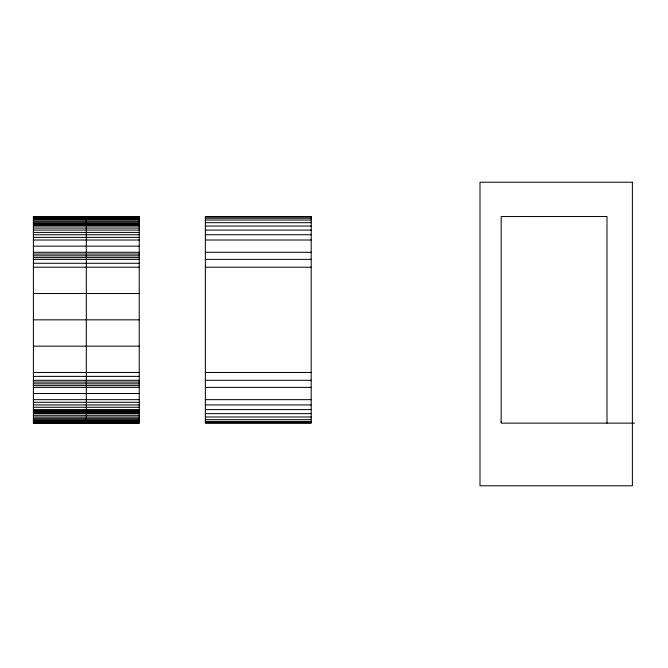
<?xml version="1.0" encoding="UTF-8"?>
<svg xmlns="http://www.w3.org/2000/svg" width="668" height="668" viewBox="0 0 668 668"><rect width="100%" height="100%" fill="white"/><g stroke="black" fill="none" stroke-linecap="round" stroke-linejoin="round"><path stroke-width="1" d="M139.228 421.458L139.228 216.549L33.4 216.532L33.4 423.128L139.228 423.128L139.228 421.458L33.4 421.458M501.167 422.092L501.167 421.458M33.4 216.749L139.228 216.749M33.4 216.95L139.228 216.95M205.36 216.95L311.188 216.95M33.4 217.584L139.228 217.584M33.4 218.219L139.228 218.219M205.36 218.219L311.188 218.219M33.4 219.121L139.228 219.121M33.4 220.022L139.228 220.022M205.36 220.022L311.188 220.022M33.4 221.35L139.228 221.35M33.4 222.678L139.228 222.678M205.36 222.678L311.188 222.678M33.4 223.521L139.228 223.521M33.4 224.356L139.228 224.356M33.4 225.199L139.228 225.199M33.4 226.043L139.228 226.043M205.36 226.043L311.188 226.043M33.4 228.055L139.228 228.055M33.4 230.076L139.228 230.076M205.36 230.076L311.188 230.076M33.4 232.414L139.228 232.414M33.4 234.744L139.228 234.744M205.36 234.744L311.188 234.744M33.4 237.382L139.228 237.382M33.4 240.012L139.228 240.012M205.36 240.012L311.188 240.012M33.4 246.15L139.228 246.15M33.4 252.287L139.228 252.287M205.36 252.287L311.188 252.287M33.4 254.057L139.228 254.057M33.4 255.827L139.228 255.827M33.4 257.597L139.228 257.597M33.4 259.368L139.228 259.368M205.36 259.368L311.188 259.368M33.4 263.284L139.228 263.284M33.4 267.2L139.228 267.2M205.36 267.2L311.188 267.2M33.4 293.519L139.228 293.519M33.4 319.838L139.228 319.838M33.4 346.158L139.228 346.158M33.4 372.468L139.228 372.468M205.36 372.468L311.188 372.468M33.4 376.385L139.228 376.385M33.4 380.301L139.228 380.301M205.36 380.301L311.188 380.301M33.4 382.071L139.228 382.071M33.4 383.841L139.228 383.841M33.4 385.611L139.228 385.611M33.4 387.39L139.228 387.39M205.36 387.39L311.188 387.39M33.4 393.519L139.228 393.519M33.4 399.656L139.228 399.656M205.36 399.656L311.188 399.656M33.4 402.295L139.228 402.295M33.4 404.925L139.228 404.925M205.36 404.925L311.188 404.925M33.4 407.263L139.228 407.263M33.4 409.601L139.228 409.601M205.36 409.601L311.188 409.601M33.4 410.603L139.228 410.603M33.4 411.613L139.228 411.613M33.4 412.624L139.228 412.624M33.4 413.634L139.228 413.634M205.36 413.634L311.188 413.634M33.4 415.312L139.228 415.312M33.4 416.999L139.228 416.999M205.36 416.999L311.188 416.999M33.4 418.327L139.228 418.327M33.4 419.654L139.228 419.654M205.36 419.654L311.188 419.654M33.4 420.556L139.228 420.556M205.36 421.458L311.188 421.458M33.4 421.775L139.228 421.775M33.4 422.092L139.228 422.092M33.4 422.41L139.228 422.41M33.4 422.727L139.228 422.727M205.36 422.727L311.188 422.727M33.4 422.928L139.228 422.928M634.6 423.136L501.167 423.136L501.167 216.549L606.995 216.532L606.995 423.128M86.314 216.549L86.314 423.128M632.387 182.214L480 182.214L480 485.786L632.387 485.786L632.387 182.214M311.188 216.532L205.36 216.549L205.36 423.128L311.188 423.128L311.188 216.549"/></g></svg>
